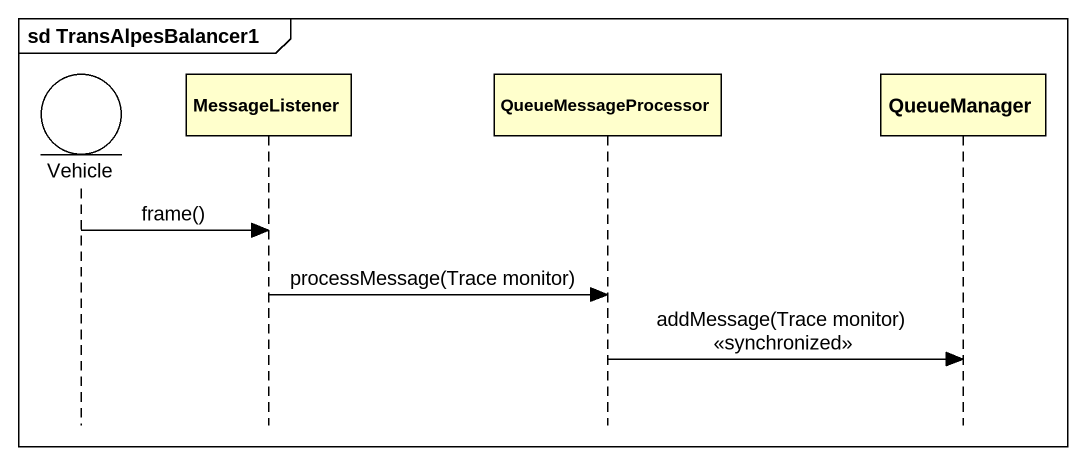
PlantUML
@startuml
mainframe sd TransAlpesBalancer1
hide footbox
entity Vehicle
participant MessageListener
participant QueueMessageProcessor
participant QueueManager

Vehicle -> MessageListener : frame()
MessageListener -> QueueMessageProcessor : processMessage(Trace monitor)
QueueMessageProcessor -> QueueManager : addMessage(Trace monitor) <<synchronized>>
@enduml
